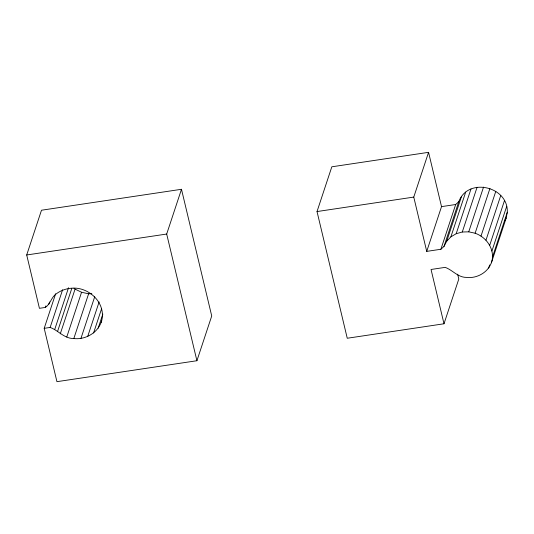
<?xml version="1.0" encoding="UTF-8"?>
<svg xmlns="http://www.w3.org/2000/svg" width="534" height="534" viewBox="0 0 534 534"><rect width="100%" height="100%" fill="white"/><g stroke="black" fill="none" stroke-linecap="round" stroke-linejoin="round"><path stroke-width="0.8" d="M44.202 328.323L50.149 327.435C58.46 330.439 64.133 338.636 73.819 338.549C87.416 340.131 101.8 330.192 102.415 315.961C102.902 301.47 90.139 289.441 76.162 288.173C69.146 287.706 62.111 289.508 56.424 293.713C51.217 297.198 50.496 303.993 45.377 307.43L39.429 308.325L26.7 254.978L41.498 210.222L181.487 189.29L211.724 315.974L196.919 360.73L56.938 381.67L44.202 328.323L55.629 293.773M444.001 323.778L431.045 269.483L445.202 267.36C452.719 270.084 457.858 277.5 466.623 277.42C478.925 278.855 491.941 269.857 492.502 256.981L507.3 212.225C508.441 186.399 467.958 176.827 458.779 201.705L443.981 246.461L440.884 249.265L426.726 251.381L413.763 197.086L428.568 152.33L331.821 166.802L317.022 211.557L347.254 338.249L444.001 323.778L458.806 279.022L457.645 274.162M491.38 262.801L506.179 218.046L507.3 212.225M45.377 307.43L45.897 305.862M48.801 304.333L49.582 301.977M50.149 327.435L62.611 289.748M54.768 329.331L68.532 287.719M57.518 331.601L71.796 288.42M60.262 333.87L75.067 289.121L73.966 288.213M66.763 337.014L81.562 292.265L75.067 289.121M73.819 338.549L88.617 293.793L91.795 293.713M80.954 338.362L94.718 296.75M87.689 336.473L99.117 301.924M93.557 333.009L101.607 308.665M98.156 328.203L102.828 314.072M101.18 322.389L101.7 320.821M196.919 360.73L166.688 234.039L181.487 189.29M426.726 251.381L441.525 206.631L428.568 152.33M440.884 249.265L455.682 204.509L458.779 201.705M443.981 246.461L446.718 241.194L461.516 196.445M446.718 241.194L450.883 236.849L465.681 192.093M450.883 236.849L456.19 233.718L470.988 188.963M456.19 233.718L462.284 232.003L477.082 187.254M462.284 232.003L468.739 231.836L483.544 187.087M492.502 256.981C492.829 246.227 485.039 236.696 475.126 233.224L489.932 188.469M481.007 236.068L495.806 191.312M485.98 240.18L500.779 195.424M489.705 245.273L504.503 200.517M491.927 251L506.726 206.251M488.643 268.061L489.685 264.924M504.81 220.675L506.179 218.046M26.7 254.978L166.688 234.039M317.022 211.557L413.763 197.086M441.525 206.631L455.682 204.509M468.739 231.836L475.126 233.224M81.562 292.265L88.617 293.793"/></g></svg>
